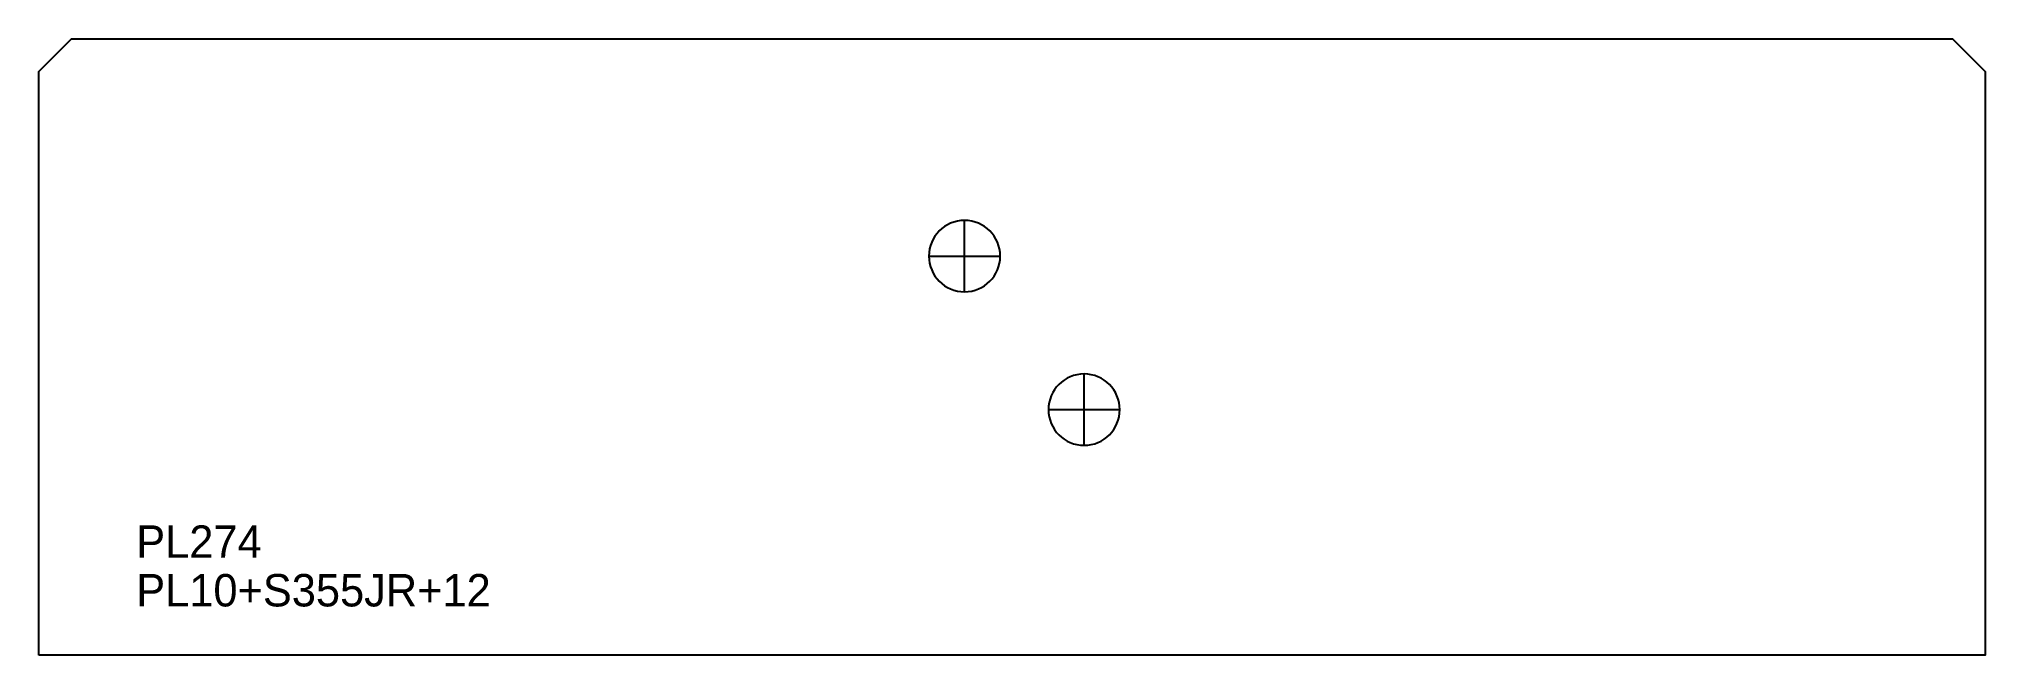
# Model space of a CAD drawing. Extents: x 0 to 600, y 0 to 190.
import ezdxf

# ---------------------------------------------------------------- set-up
doc = ezdxf.new("R2010")
doc.units = 0
for name, color, linetype in [('22', 7, 'CONTINUOUS'), ('CUT', 7, 'CONTINUOUS'), ('SCRIBE', 3, 'CONTINUOUS'), ('TEXT', 7, 'CONTINUOUS')]:
    doc.layers.add(name, color=color, linetype=linetype)

msp = doc.modelspace()

# ---------------------------------------------------------------- linework, layer by layer
at = {"layer": '22', "color": 7, "linetype": 'CONTINUOUS'}
for p, q in [((285.37, 112.03), (285.37, 134.03)), ((274.37, 123.03), (296.37, 123.03)), ((322.23, 64.68), (322.23, 86.68)), ((311.23, 75.68), (333.23, 75.68))]:
    msp.add_line(p, q, dxfattribs=at)
for points in [[(285.37, 134.03, 1), (285.37, 112.03, 1)], [(322.23, 86.68, 1), (322.23, 64.68, 1)]]:
    msp.add_lwpolyline(points, format="xyb", close=True, dxfattribs=at)
at = {"layer": 'CUT', "color": 7, "linetype": 'CONTINUOUS'}
msp.add_lwpolyline([(0, 0), (0, 180), (10, 190), (590, 190), (600, 180), (600, 0)], close=True, dxfattribs=at)

# ---------------------------------------------------------------- texts
at = {"layer": 'SCRIBE', "color": 3}
msp.add_text('PL274', height=10, dxfattribs=at).set_placement((30, 30))
at = {"layer": 'TEXT', "color": 7}
msp.add_text('PL10+S355JR+12', height=10, dxfattribs=at).set_placement((30, 15))

doc.saveas('drawing.dxf')
